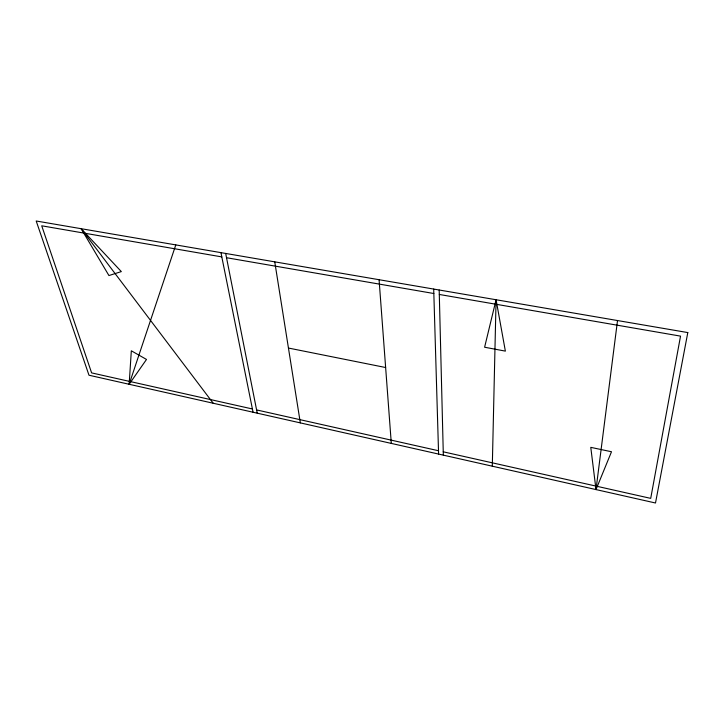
<?xml version="1.0" encoding="UTF-8"?>
<svg xmlns="http://www.w3.org/2000/svg" width="724" height="724" viewBox="0 0 724 724"><rect width="100%" height="100%" fill="white"/><g stroke="black" fill="none" stroke-linecap="round" stroke-linejoin="round"><path stroke-width="1.09" d="M492.302 466.193L496.076 299.754L484.609 347.23L505.37 351.122L496.076 299.754M129.153 384.281L131.325 350.796L146.501 359.448L129.153 384.281L175.787 244.902M596.006 489.578L590.775 447.351L611.499 451.749L596.006 489.578L617.518 320.551M221.797 256.902L41.721 225.798L91.613 372.887L252.414 408.979M226.522 257.717L433.839 293.519M439.296 294.46L680.533 336.126L650.713 498.374L443.242 451.812M288.442 348.045L385.639 367.521M256.595 409.92L438.5 450.744M81.133 228.694L121.333 271.591L108.935 275.554L81.133 228.694L213.218 403.241M220.947 252.64L253.065 412.237M225.68 253.445L257.237 413.169M274.749 261.853L300.333 422.888M379.077 279.717L391.304 443.414M433.703 289.075L438.599 454.075M439.187 290.007L443.332 455.143M687.8 332.578L655.501 502.999L88.989 375.222L36.2 221.001L687.8 332.578"/></g></svg>
